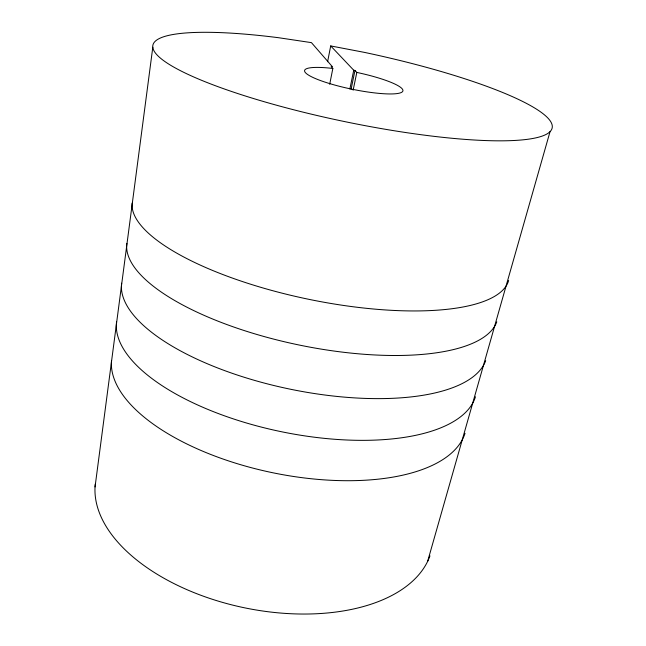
<?xml version="1.0" encoding="UTF-8"?>
<svg xmlns="http://www.w3.org/2000/svg" width="646" height="646" viewBox="0 0 646 646"><rect width="100%" height="100%" fill="white"/><g stroke="black" fill="none" stroke-linecap="round" stroke-linejoin="round"><path stroke-width="0.97" d="M95.043 486.939L152.803 47.247M327.603 61.725L330.704 45.931L364.457 52.391A203.861 35.893 11.7 0 1 533.531 138.341A203.861 35.893 11.7 0 1 207.326 82.623A203.861 35.893 11.7 0 1 278.426 37.694L311.437 42.636L332.343 66.675L331.172 66.506L332.843 68.444L329.694 84.271M349.866 89.011L353.742 70.236L330.704 45.931M351.085 89.221L354.961 70.471L353.742 70.236M353.128 90.214L356.818 72.425L354.961 70.471M427.62 561.414L550.053 131.614M475.464 396.781A183.456 76.769 11.7 0 1 280.517 431.536A183.456 76.769 11.7 0 1 116.546 321.974M485.679 360.718A186.298 71.658 11.7 0 1 287.236 388.553A186.298 71.658 11.7 0 1 121.634 283.214M496.79 321.845A189.23 66.191 11.7 0 1 296.482 344.463A189.23 66.191 11.7 0 1 126.858 243.389M429.961 555.867A171.545 96.109 11.7 0 1 242.371 607.353A171.545 96.109 11.7 0 1 95.285 483.983M465.031 433.313A180.702 81.541 11.7 0 1 272.887 472.775A180.702 81.541 11.7 0 1 111.524 360.411M356.818 72.425A50.202 8.705 11.7 0 1 398.679 93.307A50.202 8.705 11.7 0 1 319.31 80.112A50.202 8.705 11.7 0 1 332.843 68.444M508.652 280.485A192.258 60.336 11.7 0 1 309.41 299.437A192.258 60.336 11.7 0 1 132.155 203.119"/></g></svg>
